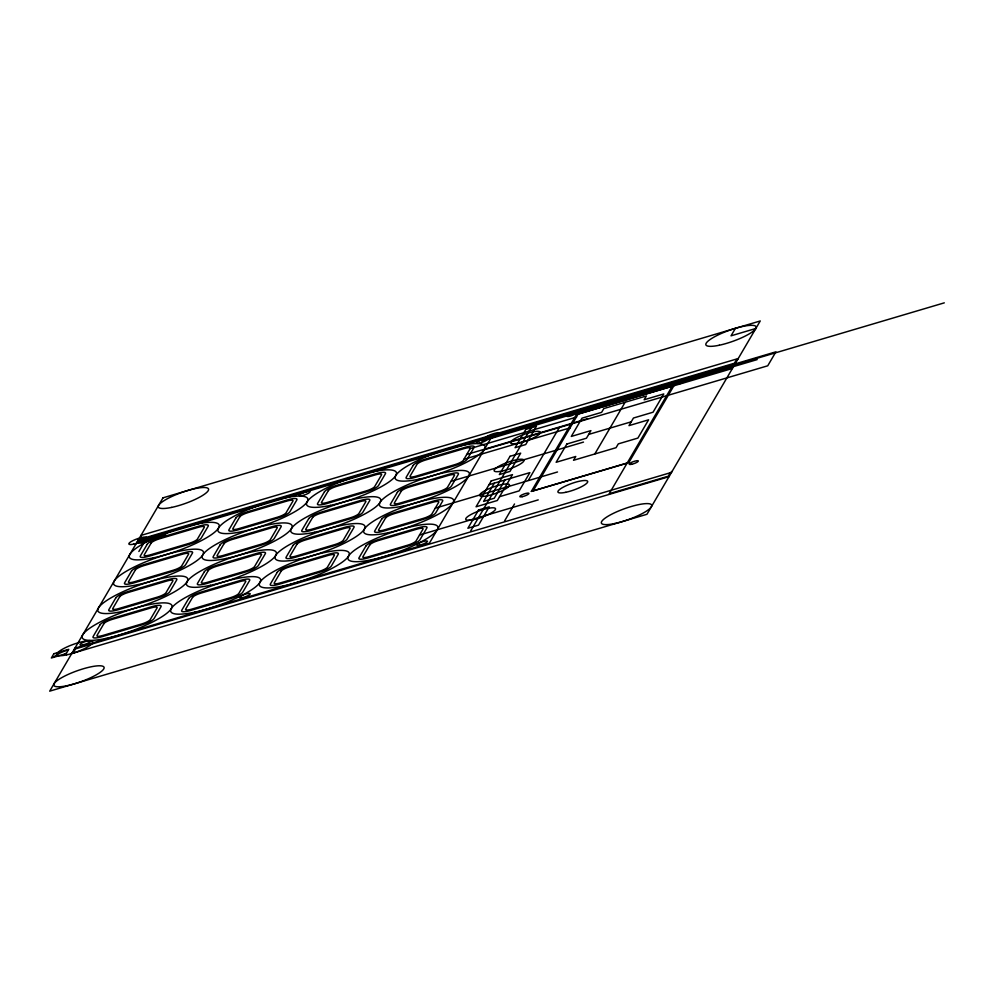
<?xml version="1.0" encoding="UTF-8"?>
<svg xmlns="http://www.w3.org/2000/svg" width="994" height="994" viewBox="0 0 994 994"><rect width="100%" height="100%" fill="white"/><g stroke="black" fill="none" stroke-linecap="round" stroke-linejoin="round"><path stroke-width="1.49" d="M138.887 551.484L146.69 538.164M470.187 448.58L463.266 460.396A7.629 1.653 -19.7 0 1 454.917 464.633L415.927 476.188A7.629 1.653 -19.7 0 1 410.087 476.138L417.02 464.322A7.629 1.653 -19.7 0 1 425.37 460.073L464.36 448.53A7.629 1.653 -19.7 0 1 470.187 448.58L576.545 417.082M483.966 440.056L485.234 437.907M492.316 435.807L429.371 543.209L74.873 648.187A33.262 7.194 -19.7 0 1 71.73 653.567L668.987 476.685A33.262 7.194 -19.7 0 1 672.13 471.318M494.316 483.146L483.606 501.411L494.242 498.255L504.952 480.003M470.671 530.982L533.616 423.581M504.579 520.943L514.519 503.97M528.497 480.127L559.336 427.507M594.797 453.985L625.114 402.259M672.155 386.306L609.21 493.707L669.471 475.865M735.436 328.306L731.037 335.823L755.85 328.48M64.436 654.139L66.523 653.07M138.452 539.717L735.709 362.847M137.197 541.867L944.3 302.847M136.253 543.482L165.824 534.722M481.879 441.125L757.192 359.592M732.416 368.463L578.073 414.163L533.119 490.862L627.202 462.993M466.733 454.482L587.814 418.623M484.14 449.773L767.741 365.792L775.916 351.826L137.818 540.786A33.262 7.194 -19.7 0 0 140.974 535.418L738.219 358.548A33.262 7.194 -19.7 0 0 735.075 363.916M463.9 459.315L570.245 427.818M588.684 434.415L631.227 421.829M450.99 481.332L583.503 442.094M488.998 484.724L529.877 472.622L519.166 490.874L499.56 496.689M435.26 508.182L557.522 471.976M419.518 535.033L538.239 499.883M74.252 649.268L671.497 472.398M53.8 657.282A13.344 2.883 -19.7 0 1 68.412 649.852M531.33 491.421L628.742 462.707L673.944 385.672L576.532 414.461L531.343 491.384M53.875 653.717L51.353 658.003L66.213 653.605L68.723 649.318L53.875 653.717M163.004 497.832L49.7 691.153L646.957 514.283L760.248 320.963L163.004 497.832M100.034 624.766L93.113 636.582A11.816 2.56 -19.7 0 0 102.146 636.657L141.148 625.102A11.816 2.56 -19.7 0 0 154.082 618.529L161.003 606.713A11.816 2.56 -19.7 0 0 151.97 606.638L112.981 618.181A11.816 2.56 -19.7 0 0 100.034 624.766M115.776 597.916L108.843 609.732A11.816 2.56 -19.7 0 0 117.888 609.807L156.878 598.251A11.816 2.56 -19.7 0 0 169.825 591.678L176.746 579.862A11.816 2.56 -19.7 0 0 167.7 579.788L128.711 591.331A11.816 2.56 -19.7 0 0 115.776 597.916M131.506 571.065L124.585 582.882A11.816 2.56 -19.7 0 0 133.618 582.956L172.621 571.401A11.816 2.56 -19.7 0 0 185.555 564.828L192.476 553.012A11.816 2.56 -19.7 0 0 183.443 552.937L144.453 564.48A11.816 2.56 -19.7 0 0 131.506 571.065M147.249 544.215L140.316 556.031A11.816 2.56 -19.7 0 0 149.361 556.106L188.351 544.55A11.816 2.56 -19.7 0 0 201.297 537.978L208.218 526.161A11.816 2.56 -19.7 0 0 199.173 526.087L160.183 537.63A11.816 2.56 -19.7 0 0 147.249 544.215M103.935 623.611L97.014 635.427A7.629 1.653 -19.7 0 0 102.842 635.477L141.831 623.921A7.629 1.653 -19.7 0 0 150.181 619.672L157.102 607.868A7.629 1.653 -19.7 0 0 151.274 607.819L112.285 619.361A7.629 1.653 -19.7 0 0 103.935 623.611M119.665 596.76L112.744 608.577A7.629 1.653 -19.7 0 0 118.572 608.626L157.574 597.071A7.629 1.653 -19.7 0 0 165.923 592.822L172.844 581.018A7.629 1.653 -19.7 0 0 167.017 580.968L128.015 592.511A7.629 1.653 -19.7 0 0 119.665 596.76M135.408 569.91L128.487 581.726A7.629 1.653 -19.7 0 0 134.314 581.776L173.304 570.221A7.629 1.653 -19.7 0 0 181.653 565.971L188.574 554.167A7.629 1.653 -19.7 0 0 182.747 554.118L143.757 565.661A7.629 1.653 -19.7 0 0 135.408 569.91M151.138 543.059L144.217 554.876A7.629 1.653 -19.7 0 0 150.044 554.925L189.046 543.37A7.629 1.653 -19.7 0 0 197.396 539.133L204.317 527.317A7.629 1.653 -19.7 0 0 198.489 527.267L159.487 538.81A7.629 1.653 -19.7 0 0 151.138 543.059M188.661 598.525L181.728 610.328A11.816 2.56 -19.7 0 0 190.773 610.415L229.763 598.86A11.816 2.56 -19.7 0 0 242.71 592.275L249.631 580.459A11.816 2.56 -19.7 0 0 240.598 580.384L201.596 591.939A11.816 2.56 -19.7 0 0 188.661 598.525M204.391 571.674L197.471 583.478A11.816 2.56 -19.7 0 0 206.503 583.565L245.506 572.01A11.816 2.56 -19.7 0 0 258.44 565.424L265.373 553.608A11.816 2.56 -19.7 0 0 256.328 553.534L217.338 565.089A11.816 2.56 -19.7 0 0 204.391 571.674M220.134 544.824L213.201 556.64A11.816 2.56 -19.7 0 0 222.246 556.715L261.236 545.159A11.816 2.56 -19.7 0 0 274.182 538.574L281.103 526.758A11.816 2.56 -19.7 0 0 272.07 526.683L233.068 538.239A11.816 2.56 -19.7 0 0 220.134 544.824M235.864 517.973L228.943 529.79A11.816 2.56 -19.7 0 0 237.976 529.864L276.978 518.309A11.816 2.56 -19.7 0 0 289.913 511.724L296.846 499.907A11.816 2.56 -19.7 0 0 287.8 499.833L248.811 511.388A11.816 2.56 -19.7 0 0 235.864 517.973M192.563 597.369L185.63 609.185A7.629 1.653 -19.7 0 0 191.469 609.223L230.459 597.68A7.629 1.653 -19.7 0 0 238.808 593.43L245.729 581.614A7.629 1.653 -19.7 0 0 239.902 581.565L200.912 593.12A7.629 1.653 -19.7 0 0 192.563 597.369M208.293 570.519L201.372 582.335A7.629 1.653 -19.7 0 0 207.199 582.372L246.201 570.829A7.629 1.653 -19.7 0 0 254.539 566.58L261.472 554.764A7.629 1.653 -19.7 0 0 255.632 554.714L216.642 566.269A7.629 1.653 -19.7 0 0 208.293 570.519M224.035 543.668L217.102 555.484A7.629 1.653 -19.7 0 0 222.942 555.522L261.931 543.979A7.629 1.653 -19.7 0 0 270.281 539.73L277.202 527.913A7.629 1.653 -19.7 0 0 271.374 527.864L232.385 539.419A7.629 1.653 -19.7 0 0 224.035 543.668M239.765 516.818L232.844 528.634A7.629 1.653 -19.7 0 0 238.672 528.671L277.674 517.128A7.629 1.653 -19.7 0 0 286.011 512.879L292.944 501.063A7.629 1.653 -19.7 0 0 287.104 501.013L248.115 512.569A7.629 1.653 -19.7 0 0 239.765 516.818M277.276 572.271L270.356 584.087A11.816 2.56 -19.7 0 0 279.401 584.161L318.391 572.619A11.816 2.56 -19.7 0 0 331.337 566.033L338.258 554.217A11.816 2.56 -19.7 0 0 329.213 554.143L290.223 565.685A11.816 2.56 -19.7 0 0 277.276 572.271M293.019 545.42L286.098 557.236A11.816 2.56 -19.7 0 0 295.131 557.311L334.133 545.768A11.816 2.56 -19.7 0 0 347.068 539.183L353.988 527.367A11.816 2.56 -19.7 0 0 344.955 527.292L305.953 538.835A11.816 2.56 -19.7 0 0 293.019 545.42M308.749 518.57L301.828 530.386A11.816 2.56 -19.7 0 0 310.873 530.461L349.863 518.918A11.816 2.56 -19.7 0 0 362.81 512.332L369.731 500.516A11.816 2.56 -19.7 0 0 360.685 500.442L321.696 511.997A11.816 2.56 -19.7 0 0 308.749 518.57M324.491 491.719L317.571 503.536A11.816 2.56 -19.7 0 0 326.604 503.61L365.606 492.067A11.816 2.56 -19.7 0 0 378.54 485.482L385.461 473.666A11.816 2.56 -19.7 0 0 376.428 473.591L337.426 485.147A11.816 2.56 -19.7 0 0 324.491 491.719M281.178 571.115L274.257 582.931A7.629 1.653 -19.7 0 0 280.084 582.981L319.086 571.438A7.629 1.653 -19.7 0 0 327.436 567.189L334.357 555.373A7.629 1.653 -19.7 0 0 328.529 555.323L289.527 566.878A7.629 1.653 -19.7 0 0 281.178 571.115M296.92 544.265L290 556.081A7.629 1.653 -19.7 0 0 295.827 556.131L334.816 544.588A7.629 1.653 -19.7 0 0 343.166 540.338L350.087 528.522A7.629 1.653 -19.7 0 0 344.259 528.473L305.27 540.028A7.629 1.653 -19.7 0 0 296.92 544.265M312.65 517.414L305.73 529.23A7.629 1.653 -19.7 0 0 311.557 529.28L350.559 517.737A7.629 1.653 -19.7 0 0 358.909 513.488L365.829 501.672A7.629 1.653 -19.7 0 0 360.002 501.622L321 513.177A7.629 1.653 -19.7 0 0 312.65 517.414M328.393 490.564L321.472 502.38A7.629 1.653 -19.7 0 0 327.299 502.43L366.289 490.887A7.629 1.653 -19.7 0 0 374.639 486.638L381.559 474.821A7.629 1.653 -19.7 0 0 375.732 474.772L336.742 486.327A7.629 1.653 -19.7 0 0 328.393 490.564M365.904 546.029L358.983 557.845A11.816 2.56 -19.7 0 0 368.016 557.92L407.018 546.365A11.816 2.56 -19.7 0 0 419.953 539.792L426.886 527.976A11.816 2.56 -19.7 0 0 417.84 527.901L378.851 539.444A11.816 2.56 -19.7 0 0 365.904 546.029M381.646 519.179L374.713 530.995A11.816 2.56 -19.7 0 0 383.759 531.069L422.748 519.527A11.816 2.56 -19.7 0 0 435.695 512.941L442.616 501.125A11.816 2.56 -19.7 0 0 433.583 501.051L394.581 512.593A11.816 2.56 -19.7 0 0 381.646 519.179M397.376 492.328L390.456 504.144A11.816 2.56 -19.7 0 0 399.489 504.219L438.491 492.676A11.816 2.56 -19.7 0 0 451.425 486.091L458.358 474.275A11.816 2.56 -19.7 0 0 449.313 474.2L410.323 485.743A11.816 2.56 -19.7 0 0 397.376 492.328M413.119 465.478L406.186 477.294A11.816 2.56 -19.7 0 0 415.231 477.368L454.221 465.826A11.816 2.56 -19.7 0 0 467.168 459.24L474.088 447.424A11.816 2.56 -19.7 0 0 465.055 447.35L426.053 458.893A11.816 2.56 -19.7 0 0 413.119 465.478M369.805 544.874L362.885 556.69A7.629 1.653 -19.7 0 0 368.712 556.739L407.702 545.184A7.629 1.653 -19.7 0 0 416.051 540.947L422.984 529.131A7.629 1.653 -19.7 0 0 417.145 529.081L378.155 540.624A7.629 1.653 -19.7 0 0 369.805 544.874M385.548 518.023L378.615 529.839A7.629 1.653 -19.7 0 0 384.454 529.889L423.444 518.334A7.629 1.653 -19.7 0 0 431.794 514.097L438.714 502.281A7.629 1.653 -19.7 0 0 432.887 502.231L393.897 513.774A7.629 1.653 -19.7 0 0 385.548 518.023M401.278 491.173L394.357 502.989A7.629 1.653 -19.7 0 0 400.184 503.039L439.186 491.483A7.629 1.653 -19.7 0 0 447.524 487.246L454.457 475.43A7.629 1.653 -19.7 0 0 448.617 475.38L409.627 486.923A7.629 1.653 -19.7 0 0 401.278 491.173M491.222 480.922L476.064 506.791L497.335 500.491L512.494 474.623L491.222 480.922M478.574 509.997L467.876 528.261L478.512 525.105L489.21 506.853L478.574 509.997M510.046 456.296L499.348 474.56L509.984 471.404L520.682 453.152L510.046 456.296M525.789 429.445L515.078 447.71L525.714 444.554L536.425 426.302L525.789 429.445M566.841 444.032L556.143 462.285L575.75 456.482L573.526 460.284L616.069 447.685L618.293 443.883L637.899 438.081L648.597 419.816L628.991 425.631L633.451 418.027L653.058 412.212L663.756 393.959L644.149 399.762L646.373 395.96L603.843 408.559L601.606 412.361L581.999 418.163L571.302 436.428L590.908 430.626L586.448 438.217L566.841 444.032M479.369 443.138A5.715 1.242 -19.7 0 0 487.284 439.236A5.715 1.242 -19.7 0 0 479.009 440.988A5.715 1.242 -19.7 0 0 479.369 443.138M565.822 492.291A15.817 3.429 -19.7 0 0 587.715 481.506A15.817 3.429 -19.7 0 0 564.828 486.352A15.817 3.429 -19.7 0 0 565.822 492.291M473.653 519.589A15.817 3.429 -19.7 0 0 495.546 508.804A15.817 3.429 -19.7 0 0 472.659 513.649A15.817 3.429 -19.7 0 0 473.653 519.589M487.632 495.745A15.817 3.429 -19.7 0 0 509.524 484.96A15.817 3.429 -19.7 0 0 486.625 489.806A15.817 3.429 -19.7 0 0 487.632 495.745M502.107 471.044A15.817 3.429 -19.7 0 0 524 460.259A15.817 3.429 -19.7 0 0 501.113 465.093A15.817 3.429 -19.7 0 0 502.107 471.044M518.47 443.113A15.817 3.429 -19.7 0 0 540.363 432.34A15.817 3.429 -19.7 0 0 517.476 437.174A15.817 3.429 -19.7 0 0 518.47 443.113M153.275 557.882A47.662 10.313 -19.7 0 0 219.239 525.416A47.662 10.313 -19.7 0 0 150.28 539.99A47.662 10.313 -19.7 0 0 153.275 557.882M137.545 584.733A47.662 10.313 -19.7 0 0 203.509 552.266A47.662 10.313 -19.7 0 0 134.55 566.841A47.662 10.313 -19.7 0 0 137.545 584.733M241.902 531.628A47.662 10.313 -19.7 0 0 307.867 499.174A47.662 10.313 -19.7 0 0 238.908 513.736A47.662 10.313 -19.7 0 0 241.902 531.628M121.802 611.583A47.662 10.313 -19.7 0 0 187.767 579.117A47.662 10.313 -19.7 0 0 118.808 593.691A47.662 10.313 -19.7 0 0 121.802 611.583M226.172 558.479A47.662 10.313 -19.7 0 0 292.124 526.025A47.662 10.313 -19.7 0 0 223.165 540.587A47.662 10.313 -19.7 0 0 226.172 558.479M106.072 638.421A47.662 10.313 -19.7 0 0 172.037 605.967A47.662 10.313 -19.7 0 0 103.078 620.542A47.662 10.313 -19.7 0 0 106.072 638.421M210.43 585.329A47.662 10.313 -19.7 0 0 276.394 552.875A47.662 10.313 -19.7 0 0 207.435 567.437A47.662 10.313 -19.7 0 0 210.43 585.329M194.7 612.18A47.662 10.313 -19.7 0 0 260.652 579.726A47.662 10.313 -19.7 0 0 191.693 594.288A47.662 10.313 -19.7 0 0 194.7 612.18M330.53 505.387A47.662 10.313 -19.7 0 0 396.482 472.933A47.662 10.313 -19.7 0 0 327.535 487.495A47.662 10.313 -19.7 0 0 330.53 505.387M314.787 532.237A47.662 10.313 -19.7 0 0 380.752 499.771A47.662 10.313 -19.7 0 0 311.793 514.345A47.662 10.313 -19.7 0 0 314.787 532.237M299.057 559.088A47.662 10.313 -19.7 0 0 365.009 526.621A47.662 10.313 -19.7 0 0 296.063 541.196A47.662 10.313 -19.7 0 0 299.057 559.088M283.315 585.938A47.662 10.313 -19.7 0 0 349.279 553.472A47.662 10.313 -19.7 0 0 280.32 568.046A47.662 10.313 -19.7 0 0 283.315 585.938M419.157 479.145A47.662 10.313 -19.7 0 0 485.109 446.679A47.662 10.313 -19.7 0 0 416.151 461.253A47.662 10.313 -19.7 0 0 419.157 479.145M403.415 505.996A47.662 10.313 -19.7 0 0 469.379 473.529A47.662 10.313 -19.7 0 0 400.42 488.104A47.662 10.313 -19.7 0 0 403.415 505.996M387.685 532.846A47.662 10.313 -19.7 0 0 453.637 500.38A47.662 10.313 -19.7 0 0 384.678 514.954A47.662 10.313 -19.7 0 0 387.685 532.846M371.942 559.697A47.662 10.313 -19.7 0 0 437.907 527.23A47.662 10.313 -19.7 0 0 368.948 541.805A47.662 10.313 -19.7 0 0 371.942 559.697M488.961 438.491A7.629 1.653 -19.7 0 0 499.522 433.297A7.629 1.653 -19.7 0 0 488.489 435.633A7.629 1.653 -19.7 0 0 488.961 438.491M133.631 544.153A9.53 2.063 -19.7 0 0 146.814 537.655A9.53 2.063 -19.7 0 0 133.022 540.574A9.53 2.063 -19.7 0 0 133.631 544.153M142.589 542.861A5.715 1.242 -19.7 0 0 150.504 538.972A5.715 1.242 -19.7 0 0 142.229 540.724A5.715 1.242 -19.7 0 0 142.589 542.861M302.114 495.621A5.715 1.242 -19.7 0 0 310.029 491.732A5.715 1.242 -19.7 0 0 301.754 493.471A5.715 1.242 -19.7 0 0 302.114 495.621M242.325 597.655A5.715 1.242 -19.7 0 0 250.239 593.753A5.715 1.242 -19.7 0 0 241.964 595.505A5.715 1.242 -19.7 0 0 242.325 597.655M419.567 545.159A5.715 1.242 -19.7 0 0 427.482 541.27A5.715 1.242 -19.7 0 0 419.207 543.022A5.715 1.242 -19.7 0 0 419.567 545.159M82.8 644.895A5.715 1.242 -19.7 0 0 90.715 641.006A5.715 1.242 -19.7 0 0 82.44 642.745A5.715 1.242 -19.7 0 0 82.8 644.895M522.248 496.689A4.846 1.044 -19.7 0 0 528.945 493.384A4.846 1.044 -19.7 0 0 521.937 494.875A4.846 1.044 -19.7 0 0 522.248 496.689M631.724 464.273A4.846 1.044 -19.7 0 0 638.334 460.967A4.846 1.044 -19.7 0 0 631.265 462.508A4.846 1.044 -19.7 0 0 631.724 464.273M678.79 383.883A4.846 1.044 -19.7 0 0 685.462 380.59A4.846 1.044 -19.7 0 0 678.43 382.081A4.846 1.044 -19.7 0 0 678.79 383.883M569.425 416.275A4.846 1.044 -19.7 0 0 576.06 412.97A4.846 1.044 -19.7 0 0 569.003 414.498A4.846 1.044 -19.7 0 0 569.425 416.275M66.486 654.909A19.06 4.125 -19.7 0 0 92.864 641.925A19.06 4.125 -19.7 0 0 65.281 647.753A19.06 4.125 -19.7 0 0 66.486 654.909M719.283 345.229A26.689 5.778 -19.7 0 0 756.21 327.051A26.689 5.778 -19.7 0 0 717.606 335.202A26.689 5.778 -19.7 0 0 719.283 345.229M171.651 507.4A26.689 5.778 -19.7 0 0 208.591 489.222A26.689 5.778 -19.7 0 0 169.974 497.385A26.689 5.778 -19.7 0 0 171.651 507.4M67.17 685.686A26.689 5.778 -19.7 0 0 104.109 667.508A26.689 5.778 -19.7 0 0 65.492 675.671A26.689 5.778 -19.7 0 0 67.17 685.686M614.789 523.515A26.689 5.778 -19.7 0 0 651.729 505.337A26.689 5.778 -19.7 0 0 613.112 513.488A26.689 5.778 -19.7 0 0 614.789 523.515"/></g></svg>
